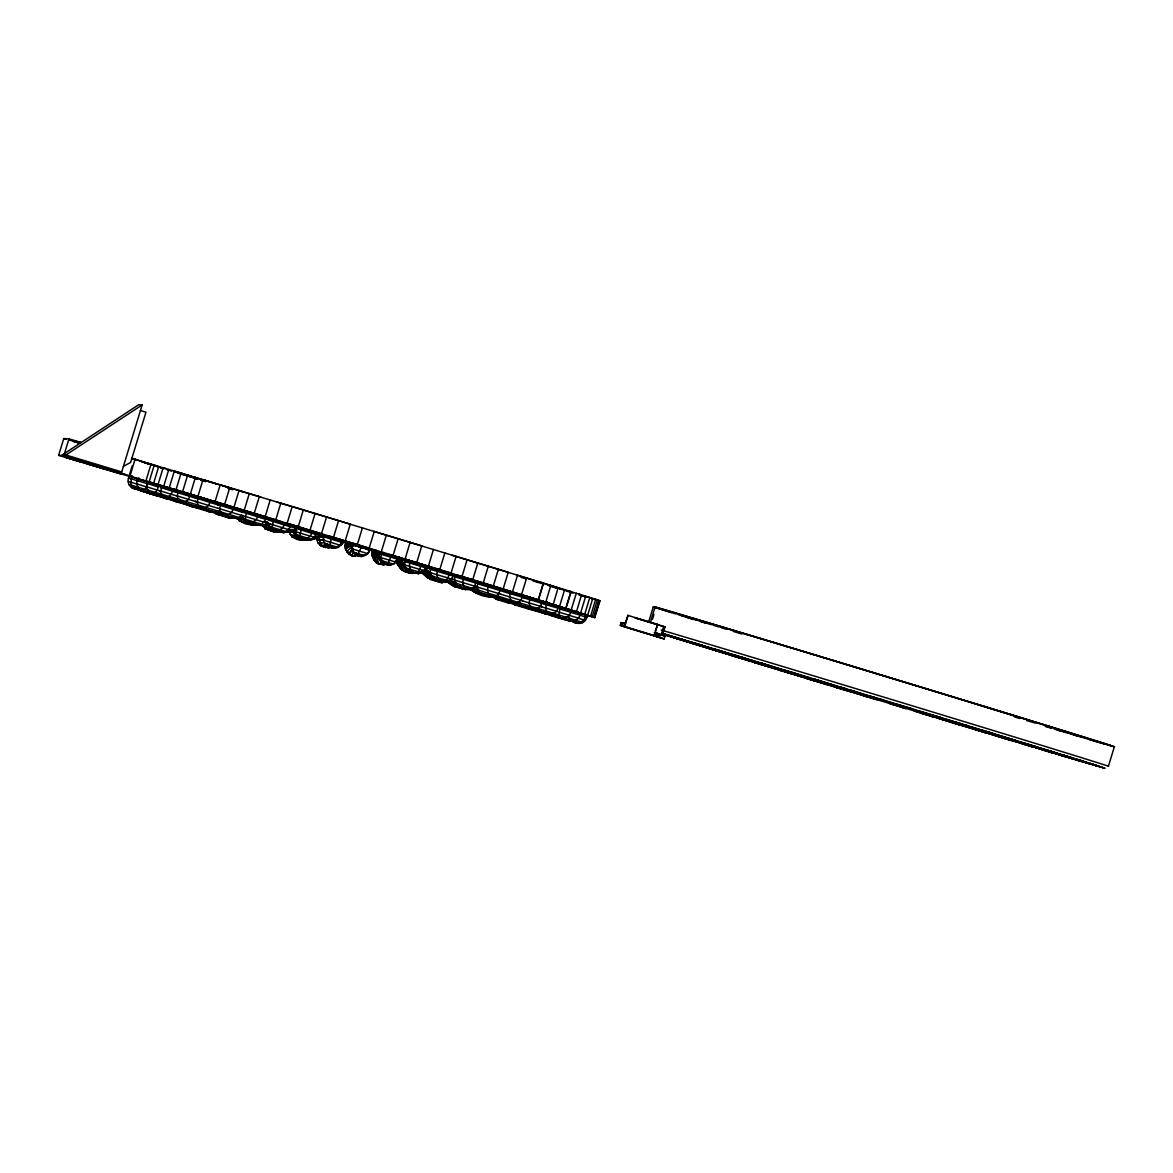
<?xml version="1.0" encoding="UTF-8"?>
<svg xmlns="http://www.w3.org/2000/svg" width="1173" height="1173" viewBox="0 0 1173 1173"><rect width="100%" height="100%" fill="white"/><g stroke="black" fill="none" stroke-linecap="round" stroke-linejoin="round"><path stroke-width="1.5" d="M361.753 556.413C351.739 556.72 346.416 539.067 361.152 547.85C383.16 549.726 349.173 566.236 361.152 547.85M344.158 541.589L338.161 547.424L334.95 548.29C328.44 547.454 320.522 543.26 324.1 535.211M396.489 562.307L378.615 556.926L378.674 553.583L398.321 559.418L396.489 562.307L390.594 565.181L381.929 562.571L379.759 560.064L377.222 552.454M316.93 536.428C315.933 541.383 319.349 546.471 324.422 546.867M560.078 607.394L558.876 614.931L560.342 617.878C565.298 619.945 570.943 615.546 571.031 610.371M302.267 528.187C293.543 544.228 314.217 541.252 323.279 535.196L308.631 540.313C301.872 539.023 291.916 535.988 295.919 526.662M400.755 558.524L404.993 561.603C403.409 568.289 410.477 573.744 416.518 573.201L418.849 573.788L415.682 572.82M426.004 566.911L430.506 569.374C428.702 577.189 436.928 581.178 443.394 581.837L446.004 582.116L433.365 578.245L424.083 570.313M372.867 550.694C369.862 555.767 376.357 566.647 381.636 563.509M585.532 613.626C586.661 620.062 579.242 624.872 573.553 622.32L573.318 621.001M355.786 552.791C355.067 562.087 339.07 547.615 346.871 542.058M576.09 622.834L574.418 622.364L574.433 619.857L581.134 622.042M587.145 615.605C587.16 620.942 580.738 625.517 576.002 622.32L579.154 623.45L575.752 622.189M580.224 613.274C580.21 619.021 573.494 623.215 568.626 619.843L568.773 615.239L578.67 618.186L577.527 617.878M558.187 606.368C558.099 612.189 551.589 616.529 546.618 612.951L545.636 608.01L547.248 601.661M541.926 601.324C541.794 607.057 535.606 611.676 530.592 607.995L529.111 602.893L530.079 598.083M356.049 552.85L355.478 556.075L351.9 555.694L353.41 552.527M522.513 595.341C522.322 600.884 516.619 605.928 511.575 602.13L509.625 596.896L510.534 592.072M500.299 588.523C498.481 603.67 480.783 594.403 473.496 588.582L479.493 592.365L495.446 597.292L489.889 595.473L488.261 593.127L487.528 590.107L488.364 585.268M341.079 540.357C343.718 554.316 308.558 540.665 334.95 548.29M369.964 549.125C368.278 558.627 359.129 553.993 353.102 551.955M312.473 531.677L310.346 536.134L307.693 538.128L301.314 538.671L298.441 537.161L302.531 538.466M421.869 572.835L405.99 568.055L398.248 558.803L408.101 570.533C414.26 574.008 424.919 575.752 426.635 566.383M284.658 523.261C283.939 528.363 278.118 532.014 273.236 530.137L272.224 526.091L273.778 519.566M258.104 515.24C257.4 520.211 251.828 524.17 246.96 522.19L245.304 517.953L246.711 511.399M475.651 580.972C476.062 594.168 458.335 589.33 463.965 577.79M134.602 488.613L152.651 494.405L158.018 495.079M158.502 494.801L151.317 493.892L155.115 493.789M233.266 507.748C231.521 520.607 214.292 514.522 221.565 503.818M210.553 500.915L208.603 505.416L203.97 508.657C197.533 509.742 196.023 501.238 198.75 496.956M448.995 572.82C448.687 586.485 433.453 581.617 437.764 569.785M190.363 494.859L188.486 499.39L184.308 502.762C178.003 503.774 175.73 495.358 178.677 490.944M351.885 555.665L352.325 554.052M173.047 489.684L171.243 494.244L167.578 497.763L162.768 496.472L167.578 497.763M420.784 564.198C420.608 578.025 406.386 573.23 410.198 561.383M154.059 493.76L149.645 492.601L154.059 493.76L157.182 490.065L158.898 485.475M391.503 555.284L387.559 564.814L381.929 562.571L380.932 559.404M81.67 462.206L58.65 455.329L63.738 438.57L68.943 438.834L81.098 442.602L69.647 440.286M58.65 455.329L63.855 455.593L68.943 438.834M121.713 471.942L142.153 404.949L138.634 404.773L62.448 454.801L118.356 471.781L121.801 471.957L65.879 454.977L62.448 454.801M129.675 474.185L132.226 465.813M137.153 478.291L129.177 475.857L130.012 475.901L135.1 459.156L134.265 459.112M145.907 480.959L151.009 464.2L165.716 468.555M234.307 508.598L141.215 479.933A239.189 0.836 16.9 0 1 142.578 479.992L149.132 481.898L154.22 465.138M153.648 483.217L158.736 466.473M149.132 481.898L158.047 484.508L163.135 467.763L183.399 473.804M163.721 486.194L168.809 469.449M158.047 484.508L169.235 487.836L174.322 471.077L189.967 475.769M175.994 489.845L181.082 473.1M169.235 487.836L182.563 491.81L187.651 475.05L243.5 492M190.334 494.141L195.422 477.382M182.563 491.81L197.914 496.399L203.002 479.654L228.97 487.631M215.099 501.56L220.187 484.816M224.644 504.434L229.732 487.675M233.955 507.235L239.043 490.475L260.817 497.059M244.219 510.328L249.306 493.569M259.321 496.59L254.233 513.349L369.172 548.158L374.26 531.398M273.705 519.331L265.171 516.677L270.215 499.889M275.758 519.844L280.846 503.085M287.136 523.29L292.224 506.531M298.25 526.648L303.338 509.888L350.712 524.258M310.009 530.211L315.112 513.451M321.49 533.686L326.578 516.926M333.499 537.322L338.586 520.577M345.214 540.885L350.316 524.126M357.34 544.565L362.428 527.806M381.284 551.838L386.372 535.079M393.087 555.43L398.175 538.671M405.052 559.066L410.139 542.322M428.38 566.178L433.467 549.419M444.86 552.894L439.772 569.653L403.952 558.832L485.666 583.714M451.033 573.084L456.121 556.339M462.03 576.442L467.118 559.697M472.748 579.726L477.836 562.981M493.305 586.016L498.393 569.272M503.144 589.037L508.232 572.277L487.015 565.797M512.454 591.896L517.542 575.137M521.545 594.682L526.648 577.937M599.066 600.503L599.96 600.855L594.843 617.599L538.26 599.828L543.348 583.069L470.388 560.855M538.436 599.872L543.524 583.128M545.768 602.145L550.855 585.386M553.231 604.447L558.157 587.644M559.536 606.397L564.624 589.652M571.794 610.283L565.738 608.391L570.928 591.603L541.34 582.468M565.972 608.391L571.06 591.647M571.192 610.019L576.28 593.274M576.515 611.676L581.5 594.902L568.568 590.884M580.606 612.966L585.694 596.207M584.755 614.271L589.77 597.497L578.993 594.139M587.658 615.195L592.746 598.45M590.591 616.133L595.635 599.359L587.145 596.705M592.277 616.69L597.38 599.931M593.978 617.247L599.051 600.488L595.679 599.374M531.692 598.846L523.231 596.324L594.066 617.409L595.591 612.394M597.629 605.693L599.154 600.664L599.946 600.855M594.432 617.438L599.52 600.679M654.519 632.76L665.076 636.118L664.226 638.918L621.191 625.693L620.282 625.326L621.133 622.54L625.488 623.772L623.904 623.376L624.784 623.743L623.933 626.529L627.291 627.643M620.708 625.502L621.133 622.54M620.282 625.326L621.881 625.722L622.731 622.936M625.018 623.655L628.039 615.4L624.652 626.573L623.054 626.177L623.933 626.529M648.816 621.514L653.258 606.866L655.971 607.687A241.755 0.85 16.9 0 0 676.029 613.978M650.634 621.617L655.091 606.954A244.673 0.85 16.9 0 1 939.353 692.7A244.673 0.85 16.9 0 1 1108.03 745.016M652.408 619.403L653.933 614.388M655.267 631.03L657.686 624.417L654.285 635.59L652.906 635.253L664.226 638.918M655.12 636.045L655.971 633.244M655.692 636.089L656.543 633.303L657.921 633.64L657.071 636.44L655.692 636.089L659.358 637.364L660.208 634.564L656.543 633.303M656.469 636.411L657.305 633.611M657.892 636.88L658.742 634.08M634.725 617.76L663.639 626.514L661.088 634.901L654.285 632.834M663.639 626.514L665.003 626.954L662.452 635.326L665.076 636.118M1114.35 746.746L1108.412 766.292A244.673 0.85 16.9 0 0 925.6 709.856A244.673 0.85 16.9 0 0 661.205 630.033M331.739 537.117L329.452 546.735L331.636 547.923M135.335 486.546L134.558 488.804C129.221 487.807 126.244 481.062 129.265 476.473M576.104 622.335L557.776 617.321L552.952 614.887M138.81 477.763C134.734 482.03 137.094 490.035 142.93 491.135L145.232 489.332L147.124 485.431M381.738 552.718C378.908 558.495 384.245 565.738 390.594 565.137M347.12 542.073L345.815 548.509L346.973 551.647L349.187 554.169L352.325 550.064M352.882 543.935L352.193 548.832L353.352 551.97M161.654 485.871L160.642 492.557L163.721 496.78M148.018 481.824C145.701 485.373 146.64 492.513 151.552 493.027L180.158 502.279L185.539 502.806M131.684 477.088L130.804 483.804L132.476 486.824L134.69 488.217L131.552 487.425L154.088 493.994L136.361 488.73M131.097 486.077L134.367 488.833L136.009 489.361L136.83 488.364L138.15 489.669M352.149 555.709L348.938 554.155L352.384 548.187M137.52 488.95L133.898 488.041L136.874 489.405L138.429 487.367L160.774 493.965M449.889 580.298C456.752 585.635 470.666 595.341 477.426 585.342M343.572 540.988L340.859 545.46L323.411 540.093M452.221 577.629L453.716 576.236L430.506 569.374M295.611 527.19L290.493 526.838L286.168 531.677L280.01 532.293L271.095 528.876L267.517 523.114L288.734 529.668L295.845 529.316M296.314 534.668L311.783 539.433L316.226 534.624L319.701 534.316M349.187 554.169L352.868 548.48M343.601 541.779L340.859 545.46L342.663 542.644L323.469 536.75M341.314 543.466L338.161 547.424L324.51 543.246L326.505 543.891M546.53 612.482L552.967 615.752L569.213 620.678L570.562 619.843M568.964 619.755L567.497 620.59L551.383 615.678L543.407 611.588M352.56 545.973L346.724 551.647L349.481 552.615M497.469 595.957L498.613 594.916M151.933 493.173L150.085 493.848L146.566 491.942M352.208 543.275L345.566 548.495L346.504 548.759M574.198 621.866L556.984 617.277L550.577 614.036M328.411 545.724L325.566 547.615L322.78 546.002M352.692 543.935L345.815 548.509L351.797 545.298M142.153 404.949L65.879 454.977M327.311 543.451L322.634 546.09L320.2 545.416L328.865 547.982L332.062 547.117M505.622 599.564L515.123 604.931L519.463 603.743M531.12 608.567L528.261 608.963L515.123 604.931L508.671 601.119L513.349 603.758L530.944 609.168M327.091 543.876L322.634 546.09L319.305 540.445L319.379 537.102L324.716 536.985M517.572 602.746L520.299 603.039L498.173 596.251L501.575 599.784L516.882 603.875L515.959 603.479M327.355 543.979L322.634 546.09L328.865 547.982M489.493 594.916L497.235 599.564L502.147 598.567M512.982 602.511L508.906 603.157L497.235 599.564L490.49 595.517M321.446 535.152L308.631 540.313L322.194 535.299M490.123 596.295C483.173 597.79 475.798 592.864 470.094 589.169L476.912 593.465L479.625 593.641L473.54 589.77M495.71 596.646L492.176 596.808L489.889 595.473M350.448 543.407L345.624 545.152L346.812 545.386M580.268 622.013L576.94 622.892L574.873 622.174M226.228 515.343C208.545 508.965 238.5 524.023 241.242 515.328L217.694 508.129M492.323 595.693L486.912 596.544L484.566 595.195L487.411 596.221M141.537 490.93L138.297 489.698L141.347 490.505M305.948 538.862C302.678 540.328 295.552 540.738 293.939 536.838M464.992 589.491L465.886 589.623L451.942 585.298L446.253 580.943L454.523 586.705L460.344 585.987M323.689 542.498L320.449 543.583L318.015 542.908L321.387 544.081M306.124 538.891L302.693 540.005L299.643 539.125M160.085 495.71L142.71 490.857M305.405 539.976L308.616 538.95M305.992 538.994L302.693 540.005L305.816 539.125M421.21 571.94L430.418 579.433L436.561 578.817M441.737 581.06L437.221 581.529L430.418 579.433L421.43 571.266M303.001 538.671L299.482 539.683L292.062 536.838L288.529 531.12L289.482 531.384M411.415 571.207C404.304 574.711 398.952 567.351 395.961 561.926M414.465 572.805L409.128 573.054L405.037 571.75L396.723 560.929M295.215 531.56L314.437 537.439L321.402 535.504M314.437 537.439L320.962 535.665M355.228 556.061L358.718 555.225M300.068 537.337L296.637 538.172L293.441 532.571L288.866 531.237M324.144 539.331L319.305 540.445L317.282 539.873M549.125 613.978L546.97 614.095M300.185 537.425L296.637 538.172L300.068 537.527M464.332 589.301L454.523 586.705L447.47 581.456M539.888 610.649L544.771 613.171L563.597 618.376L559.11 617.643M324.305 539.565L319.305 540.445L324.525 539.771M293.514 530.885L283.118 532.586L270.875 528.906L275.728 530.343M166.933 497.719L169.425 498.452L139.895 489.757L142.476 490.578M537.615 610.532L543.861 612.834L539.081 610.4M295.684 530.695L283.118 532.586L295.273 530.826M286.857 531.369L291.974 530.695M279.497 531.384L274.35 532.014L264.746 528.598L274.35 532.014L280.904 531.838M286.124 531.149L289.614 530.695M296.784 530.343L286.168 531.677L269.072 526.428M298.015 535.269C296.945 537.087 286.329 533.07 291.227 534.873M276.989 530.02L271.652 530.533L268.661 524.991L265.333 524.023L269.042 523.862M277.121 530.108L271.652 530.533L276.96 530.181M164.176 497.601L159.924 496.384M511.223 603.406L508.906 603.157L506.34 601.133M548.539 613.978L533.334 609.593L528.495 607.028M546.325 613.875L528.847 608.376L524.023 605.811M293.441 532.571L297.092 532.601M243.705 522.161L239.028 520.724L253.485 524.991L257.048 524.83C251.418 524.947 243.72 524.888 239.908 520.328M265.948 524.434L269.511 524.272M269.819 524.786C264.585 529.712 228.412 515.592 250.685 522.718M253.485 524.991L257.136 524.844M266.256 524.492L269.907 524.346M265.919 524.507L269.922 524.478M255.861 524.566L250.611 524.742L246.257 520.929L236.697 518.158L237.386 518.422M266.344 524.214L269.834 524.082M248.089 523.334L253.588 523.305M269.013 524.184L258.852 525.255L246.829 521.574M178.824 502.557L175.745 501.384L178.663 502.176M199.102 507.059L191.58 506.604L176.434 501.399L193.633 506.604L200.847 507.22M520.915 605.107L515.709 603.377M532.982 609.154L517.161 603.948L532.674 608.64M236.228 518.437L243.398 518.554L236.228 518.437L221.169 513.833L218.237 511.149L238.911 517.41L242.562 517.572M243.793 518.407L228.662 518.026L215.275 513.495L231.301 518.187L243.72 518.422M243.529 518.569L233.515 518.261L231.169 516.912M244.028 518.451L228.662 518.026L224.747 514.331M426.283 568.025L404.993 561.603M542.439 613.054L541.369 612.101L570.679 621.06L566.823 619.755M572.395 621.177L568.626 619.843M233.442 517.014L226.374 516.677L233.515 516.912M197.636 508.364L193.75 506.164M203.97 508.657C184.586 502.425 215.715 514.375 221.052 512.572M514.375 603.421L511.575 602.13M226.374 516.677L233.618 516.985M267.649 522.41L264.204 522.249L241.345 515.211L242.415 515.607M140.379 410.521L145.965 412.222L130.614 462.47L123.414 466.355M131.581 458.98L132.417 459.024M351.944 548.817L367.545 553.568M355.566 554.477L358.527 556.031M586.383 615.063L565.547 608.802L567.233 609.271M876.964 698.126L992.138 733.242A241.755 0.85 16.9 0 1 1104.775 768.227L810.264 679.592M197.768 508.07C179.953 502.44 220.48 516.677 221.36 512.645M220.92 512.542L211.243 512.029L194.366 506.311M221.814 512.63L211.243 512.029L221.976 512.66M484.42 593.875L481.78 593.699L472.558 587.893M208.867 511.941L206.859 510.68L212.298 511.032L206.859 510.68L205.466 508.408M206.859 510.68L212.24 511.105M202.328 507.484L191.58 506.604L189.879 505.446L193.428 505.783M200.744 507.249L195.319 506.795L179.19 501.34M242.972 522.278L239.497 520.783L237.664 518.378M193.633 506.604L200.759 507.205M197.137 506.091L200.759 506.413M196.961 506.12L200.51 506.457M270.787 530.343L264.995 528.583L262.517 524.58M186.199 503.026L177.094 502.117L161.112 496.648M197.035 506.149L200.612 506.501M182.973 501.883L175.745 501.062L182.929 501.853L175.745 501.062L177.094 502.117L186.008 502.733L178.809 502.015L150.833 493.422M298.118 538.686L292.004 536.911L297.253 538.51M410.946 572.043L414.157 572.38M376.328 561.251C377.31 564.741 391.782 565.855 378.791 563.802L374.686 550.108L375.844 562.263C376.914 564.726 390.492 565.254 385.55 563.553M174.762 499.566L165.657 498.554L147.094 492.469L148.267 492.821M384.876 564.096L388.16 564.462M168.003 498.672L173.399 499.273M170.026 498.232L164.675 497.601L165.657 498.554L170.613 498.745L149.792 493.217M166.434 497.044L157.461 495.974L141.215 491.047L140.584 489.581M166.17 496.897L158.37 495.211M162.05 496.091L157.461 495.974L134.924 488.481M502.528 591.265L477.367 583.714M579.902 615.033L570.621 612.394M542.63 603.523L524.478 598.142M478.276 583.919L479.464 584.11L454.772 576.793L454.596 580.107L457.309 585.562L471.722 589.99L465.901 588.113M523.422 597.687L524.624 597.907L503.07 591.573M570.664 612.174L559.55 608.963M133.033 487.983L134.294 488.276M424.509 570.84L404.905 564.931L398.996 558.964M557.791 608.23L558.993 608.464L542.894 603.816M522.674 600.84L501.032 594.315M138.663 489.757L140.628 490.211M354.862 545.518L355.8 545.738M375.961 550.328L376.9 550.533M270.347 530.255L266.154 528.349M882.932 700.09L883.782 700.237L878.474 698.609M864.046 695.809L863.196 695.662L868.504 697.29M184.308 502.762L179.205 501.37M584.74 616.617L580.254 615.326M511.736 603.552L495.153 598.303L493.716 596.031M594.066 617.409L594.843 617.599M146.361 462.939L144.763 462.543L149 464.009M176.009 471.957L174.616 471.605L175.393 471.927M177.416 472.455L191.566 476.502M563.832 589.916L563.788 589.784M595.576 599.623L597.174 600.019L592.937 598.553M599.154 600.664L591.515 598.479M136.552 488.892L136.009 489.361M163.399 497.411L160.994 496.78M500.856 594.168L477.132 586.999L479.493 592.365M134.206 488.305L133.018 487.997M347.179 543.187L348.762 543.598M382.999 552.468L384.583 552.879M585.679 617.013L586.896 617.321L584.462 616.661M245.186 521.061L242.444 518.451L261.74 524.287L265.904 519.404L241.594 511.824L242.576 512.293M569.125 615.224L558.934 612.145M137.681 487.176L139.323 487.66M476.59 586.764L477.792 587.072L454.596 580.107L451.444 578.26M852.082 692.173L842.185 689.299M894.896 703.727L904.779 706.601M161.185 494.082L160.349 493.862L179.073 499.434M145.892 481.121L147.739 481.619M164.528 486.795L166.214 487.25L87.301 463.907M176.361 495.636L196.697 501.912M584.022 614.432L585.855 614.931M556.237 611.236L557.41 611.529L540.753 606.544M410.785 573.098L412.441 573.465L408.263 572.087L397.398 560.621M1104.775 768.227L1094.042 765.001M198.017 505.035L196.155 504.537L218.105 511.149L215.641 512.249L199.454 507.293L198.486 505.783M697.011 619.74L686.982 616.881L692.832 618.845M1064.996 731.893L1073.559 734.342L1065.025 731.571M179.22 499.405L176.83 498.76L198.002 505.108M391.371 563.597L393.879 564.33L379.759 560.064L377.545 551.193M539.932 606.206L541.677 606.661L522.381 600.869M331.871 538.524L334.76 539.331M397.002 556.72L399.89 557.527M149.044 463.687L143.575 462.089A239.351 0.836 16.9 0 0 142.886 462.059M559.726 588.787L561.427 589.271M564.169 590.107L565.929 590.591M211.081 500.548L172.328 489.214L196.873 497.044M133.766 486.091L129.089 484.801L130.98 485.475M131.919 485.534L138.429 487.367M544.653 613.846L547.938 614.359L547.073 613.978M324.276 536.222L327.81 537.219L284.628 524.008M667.745 635.781L662.686 634.212L702.216 646.25M133.223 485.901L131.464 485.402M839.164 688.243L834.487 686.938L840.586 688.815M907.814 707.656L912.491 708.976L906.392 707.099M468.54 588.67L466.942 588.201M152.505 482.983L149.059 482L185.613 492.909M167.431 487.587L170.569 488.496M713.8 648.83L717.187 649.842M561.193 607.555L564.33 608.464M579.257 613.068L582.702 614.066L546.149 603.142M309.261 531.633L314.056 533.026M417.705 563.025L422.5 564.418M128.385 481.56L130.496 482.22M827.2 684.592L813.226 680.472M919.779 711.307L933.752 715.427M1037.826 747.304L1024.703 743.374M147.681 463.247L156.903 465.96M179.528 472.939L187.827 475.402M559.609 588.787L562.41 589.608M590.972 598.347L594.256 599.315M307.267 530.958L248.529 513.129M424.494 565.093L429.919 566.676M154.601 483.599L159.587 485.05M172.49 489.053L177.064 490.387M814.59 680.751L806.467 678.39L810.162 679.534M932.388 715.149L940.511 717.509L936.816 716.366M554.697 605.664L559.272 607.013M572.175 611.001L577.16 612.467M694.328 618.919L716.732 625.546M1045.466 726.16L1051.213 727.876M1053.691 728.58L1066.213 732.304M188.985 475.71L195.392 477.616M547.908 585.327L556.794 587.966M582.101 595.723L585.034 596.588M578.802 594.784L587.717 597.409M662.95 633.64L818.211 680.325M736.38 655.619L735.574 655.384L753.887 661.044M280.112 522.747L293.924 526.882M437.837 569.169L451.649 573.304M803.49 677.364L785.309 671.953M943.488 718.536L961.669 723.946M541.574 601.72L559.433 606.852L465.3 577.6M578.054 618.142L585.342 620.429L583.069 619.755M269.658 528.085L262.517 526.017L264.599 526.765M272.444 530.826L277.429 532.307M192.797 476.825L204.879 480.431M537.219 582.16L541.882 583.538M566.53 591.119L573.157 593.113M162.446 485.901L196.155 496.047L188.897 493.892M780.397 670.311L760.456 664.358M966.581 725.588L993.003 733.55L990.833 732.861M791.511 673.698L779.459 670.15L782.376 671.059M955.467 722.201L967.52 725.75L964.602 724.841M274.585 520.973L246.081 512.337M457.177 575.078L472.44 579.667M532.131 598.919L541.457 601.676M131.053 482.264L138.106 484.361M160.334 496.604L158.619 495.314M714.342 624.828L747.597 634.784M1014.674 716.967L1019.821 718.492M1026.668 720.545L1035.246 723.111M63.738 438.57L66.304 439.332M202.401 479.684L216.169 483.804M525.944 578.802L520.959 577.307M532.997 580.928L537.894 582.38M551.97 586.779L556.911 588.26M131.215 475.666L132.476 476.033M692.246 643.361L690.516 642.863L699.049 645.473M172.534 488.877L180.451 491.238M759.664 663.962L731.923 655.619M987.314 731.937L1016.624 740.779L997.549 735.09M193.97 495.27L184.718 492.513L208.53 499.742L200.07 497.205M769.151 666.865L753.975 662.349L757.421 663.434M989.557 732.48L992.138 733.242M1008.106 739.386L1066.77 756.688L816.98 679.929M1090.817 764.122L1098.251 766.145L1095.494 765.5M239.688 510.372L256.227 515.358M475.52 580.694L492.074 585.679M531.97 598.875L477.411 582.512M562.527 608.215L497.807 588.831M217.811 512.264L223.017 513.818M222.137 485.402L240.758 491.003M241.785 491.458L259.438 496.78M73.093 441.327L78.283 442.881M680.237 638.786L682.891 639.593M737.289 655.883L738.462 656.235M788.637 671.367L785.558 670.457L796.746 673.962M815.367 679.46L812.816 678.712L820.118 681.029M980.701 729.782L988.091 732.025M677.334 638.742L662.892 634.314M730.823 655.091L709.152 648.596L711.102 649.212M1032.958 745.911L1007.035 737.993M739.943 657.906L712.348 649.593M749.43 660.824L730.354 655.12L731.072 655.34M958.341 724.533L961.42 725.442L950.233 721.938M1066.741 757.113L1059.351 754.869M197.914 496.399L224.087 504.449M214.923 501.545L254.336 513.539M984.968 732.568L987.329 733.257L972.916 728.785M104.265 468.98L64.559 457.045L69.104 457.265L107.799 469.156M221.448 504.786L239.087 510.108M492.675 585.943L510.314 591.28M223.339 505.27L159.968 485.769M508.422 590.781L537.117 599.52L526.985 596.397M522.366 596.163L532.85 599.3L504.053 590.576M499.551 598.523L496.414 596.705L514.243 602.966M786.145 646.367L833.739 660.766M745.661 634.182L787.508 646.792M257.943 496.326L303.338 509.888M276.843 502.029L421.796 545.87L416.708 562.615L328.631 535.988M636.47 618.318L665.003 626.954M739.84 656.645L764.356 664.197M875.293 697.642L869.823 696.102M670.472 635.913L665.194 634.329L704.929 646.382M763.315 663.727L759.649 662.642L774.063 667.114M845.762 688.668L841.041 687.261L844.853 688.522M1046.404 749.958L1056.462 753.037L1041.287 748.491M677.437 638.596L688.478 641.939M1027.005 743.99L1035.876 746.688M1058.501 753.96L1069.541 757.303M1044.762 749.65L1084.292 761.688L1077.65 759.649M715.809 650.458L676.792 638.611M1031.17 745.442L1048.207 750.632M1055.011 752.743L1072.019 757.861L1064.424 755.529M700.574 645.942L714.02 649.989M1089.189 763.3L1093.119 764.473L1087.386 762.699M871.686 698.272L877.155 699.797M920.702 713.008L1011.405 740.515L993.091 734.855M1007.138 739.254L982.622 731.703M1093.866 765.045L1097.4 766.101L1096.447 765.793M930.262 716.029L934.163 717.202L926.846 714.87M232.591 506.853L265.171 516.677M289.936 524.272L313.103 531.252L308.22 529.697M526.97 596.5L565.738 608.391M460.007 577.277L505.24 591.016M499.17 589.198L418.658 564.799L423.541 566.354M517.718 602.262L538.994 608.816L537.073 608.157M537.674 608.406L554.712 613.699L552.806 613.054M553.685 613.362L567.072 617.555L565.753 617.115M559.961 617.13L543.803 612.218M883.137 675.765L933.107 690.956M833.05 660.56L883.181 675.765M373.923 531.428L414.685 543.817M73.606 440.491L80.585 442.602M131.596 458.379L151.009 464.2M141.889 461.883L149.206 464.112M73.576 441.356L78.679 442.91M627.555 615.282L657.686 624.417M684.46 640.062L686.058 640.546M703.257 645.693L694.519 643.053L719.166 650.634M718.638 650.282L744.181 658.112M764.796 664.167L785.499 670.56M790.045 671.792L808.886 677.627M876.392 698.096L680.193 639.212L870.586 697.803M661.513 633.288L684.827 640.502M1062.151 755.397L1074.233 759.078M1076.052 759.151L1099.731 766.702M662.422 633.728L682.921 639.974M1062.841 755.045L1094.248 765.001M662.657 634.065L685.281 640.927M1061.697 754.972L1094.908 765.104M1083.867 762.127L1091.403 764.385L1056.814 753.872M927.169 715.09L914.148 711.014M1074.908 759.503L1081.785 761.57L1042.049 749.518M982.182 731.732L961.464 725.339M655.135 632.79L657.921 633.64M956.933 724.108L938.092 718.272M68.518 457.235L124.338 474.2L120.995 474.039L65.072 457.059M389.143 554.36L408.82 560.357M621.881 625.722L657.071 636.44M630.37 628.669L660.238 637.687M383.366 554.081L422.793 566.016M322.942 535.694L433.511 569.404M315.053 533.436L362.589 547.894M565.225 616.954L575.987 620.37L574.594 619.916M574.961 621.895L552.967 615.752L547.571 612.497M574.433 621.822L556.706 616.558L556.984 617.277L557.615 616.807L554.389 615.224M932.344 690.736L1019 717.246M655.091 606.954L657.774 607.775A241.755 0.85 16.9 0 1 943.488 693.976A241.755 0.85 16.9 0 1 1102.781 743.462M413.908 543.598L488.32 566.178L483.232 582.922L538.26 599.828M452.221 555.298L471.693 561.237M131.625 458.086L142.241 461.546M821.408 681.293L832.83 684.885M848.929 689.636L857.815 692.451M674.93 637.174L680.472 638.904M687.627 641.03L711.659 648.39M1035.319 747.509L1044.967 750.471M1052.122 752.597L1072.049 758.726M1091.887 764.18L1093.456 764.664M662.525 633.655L690.164 642.027M1022.167 743.741L1033.178 747.069L1020.51 743.154M1042.196 749.752L1052.46 752.846L1027.812 745.266M811.643 679.988L671.455 636.998M130.012 475.901L97.271 465.886M175.833 492.279L160.32 487.411M160.598 491.106L146.229 486.678L147.241 487.03M176.038 495.71L159.323 490.563L160.349 490.93M978.003 704.68L1049.117 726.556M200.598 480.08L205.539 481.604M227.855 488.305L232.621 489.771M1094.262 765.119L1096.168 765.485M1002.798 737.788L1029.058 745.72M734.767 655.296L713.785 648.83M198.911 496.751L227.709 505.49M85.981 462.426L63.855 455.593M227.357 506.604L266.462 518.451M138.106 480.725L136.889 480.373L147.71 483.921M196.536 498.496L176.624 492.308M218.501 505.094L195.422 497.865L196.419 498.32M216.932 507.982L195.099 501.282L196.771 501.853M180.407 501.589L197.445 506.795L193.53 505.622M713.111 625.194L719.108 627.027M721.468 627.775L726.498 629.329M733.066 631.338L741.805 634.036M516.663 575.049L542.483 583.025M189.22 476.575L197.343 479.083M201.008 480.021L205.7 481.473M177.328 472.91L185.979 475.564M541.882 600.987L550.753 603.728M226.521 505.035L243.881 510.343M245.186 510.651L255.406 513.818M476.355 582.233L486.575 585.4M209.146 500.9L218.427 503.76M220.187 504.243L207.665 500.387M181.009 492.323L189.879 495.065M196.668 497.044L207.489 500.328M242.884 512.454L217.416 504.537L218.955 505.182M539.976 582.263L558.612 588.069M193.017 477.499L197.944 479.053M160.437 467.66L163.927 468.745M166.419 469.493L171.639 471.121M538.832 600.18L545.709 602.306M554.844 605.004L562.351 607.335M251.711 512.616L261.388 515.621M470.373 580.43L480.05 583.436M458.056 576.72L466.59 579.374M169.411 488.716L176.918 491.047M186.052 493.745L192.915 495.871M463.599 586.999L468.496 588.523L465.608 589.491L460.96 588.303M488.203 596.485L490.197 596.998L474.566 592.116L470.065 589.139M1046.683 725.823L1067.723 732.392M694.519 619.373L711.439 624.681M548.92 585.048L566.544 590.635M1036.844 746.981L1037.856 747.304M548.817 603.274L578.993 612.555M272.092 518.774L280.039 521.252M451.722 574.799L459.669 577.277M182.944 492.777L152.769 483.496M290.493 526.838L268.162 520.02M184.733 474.933L190.393 476.707M153.531 465.49L162.944 468.408M286.256 523.055L293.001 525.167M438.761 570.884L445.505 572.996M293.499 525.24L299.628 527.176M432.133 568.89L438.262 570.811M581.779 622.35L582.644 622.614L580.767 621.925M570.65 621.089L567.615 620.033M556.779 605.781L583.846 614.124L580.87 613.156M174.968 490.285L147.901 481.942L150.877 482.895M146.537 486.927L136.464 483.819L137.476 484.156M181.067 473.716L183.516 474.508M178.296 472.88L183.325 474.479M146.302 463.188L154.792 465.857M316.226 534.624L295.288 528.217M315.698 531.956L319.95 533.319M411.811 562.732L416.063 564.096M560.87 588.831L562.336 589.315M562.659 607.643L565.386 608.523M166.375 487.528L169.088 488.408M510.563 603.201L508.202 602.409M463.57 589.066L461.209 588.26M437.089 581.06L434.245 580.063M330.815 536.545L333.777 537.513M397.97 558.539L400.946 559.506M579.667 621.631L580.914 622.042M902.125 707.378L905.937 708.639L889.163 703.448M179.616 473.247L177.797 472.616M625.458 624.036L621.558 622.716M338.44 538.862L340.771 539.639M390.99 556.427L393.322 557.204M689.768 617.731L695.516 619.667M497.895 596.104C495.549 595.239 479.009 591.016 474.742 588.172M131.963 479.185L128.517 478.041L129.573 478.423M138.326 481.106L130.921 478.657L132.476 479.244M158.472 487.088L147.124 483.467M474.141 588.802C470.916 587.629 453.966 583.787 449.464 579.139M584.946 614.476L586.324 614.96M566.383 608.846L567.659 609.286M164.103 486.766L165.364 487.206M145.437 481.091L146.816 481.575M562.439 618.01L530.592 607.995M577.673 622.892L574.242 621.646M527.953 608.318L530.856 609.286L527.073 608.171M573.274 621.602L574.081 621.895M576.456 622.438L577.659 622.878M570.166 620.326L572.057 621.03M556.559 616.118L557.512 617.071M407.016 571.867L410.022 572.879L402.163 570.239L396.019 561.735M575.664 622.394L576.808 622.834M353.791 543.51L354.818 543.891M376.944 552.16L377.97 552.542M550.328 614.139L551.251 614.52L546.618 612.951M460.578 588.025L459.479 587.028M375.903 560.547L373.659 559.756L373.073 550.973M406.547 571.676L405.55 570.723M559.257 617.233L554.477 614.843L559.36 617.233M547.556 612.907L552.424 615.341L547.439 613.171L550.709 614.843M549.184 613.714L552.424 615.341L549.213 613.714M551.031 613.758L559.125 617.819M527.249 606.778L532.073 609.344L527.337 606.866L532.073 609.344L530.269 609.447L523.935 606.03M433.849 579.902C456.18 586.529 429.45 581.324 422.339 572.952M277.268 530.826L280.01 532.293M524.14 605.855L530.269 609.447L561.075 618.244L556.735 616.793M517.264 604.931L512.572 602.336M440.007 580.21L445.799 581.969L452.03 579.183L430.388 572.703L426.18 569.799M253.353 523.598L255.919 525.02M497.66 596.397L500.798 598.127M497.748 596.412L500.842 598.142M499.669 599.652L493.554 596.075M495.402 596.192L501.575 599.784M211.125 510.885L213.193 512.161M472.015 588.978L479.625 593.641L473.408 589.77M448.541 580.884L457.441 586.955L448.614 580.62M457.441 586.955C449.846 577.497 433.482 580.459 424.509 570.195M424.567 568.626L430.388 572.703L424.831 568.7M449.362 579.594L459.831 586.969M450.095 580.386L457.309 585.562M429.245 573.553L424.861 570.401L436.077 579.711M178.721 501.208L181.947 502.176L164.337 496.809L165.774 497.88M422.397 570.796L433.526 579.726L422.603 570.327M422.808 570.884L433.526 579.726M425.183 571.192L433.365 578.245L424.201 570.181M422.984 573.113L427.676 577.966L421.312 571.823M398.365 559.301L402.28 562.864M398.673 558.627L404.905 564.931L398.688 558.524L408.101 570.533L399.099 559.506M174.63 500.27L175.627 501.355M396.899 559.492L408.263 572.087L396.753 558.451M215.627 512.88L220.905 515.079L218.266 514.918L214.894 512.014M395.492 560.65L402.163 570.239L396.401 561.412M374.686 550.108L382.105 564.154L377.222 551.853M376.357 551.838L382.105 564.154M398.937 564.638L400.037 567.761M242.87 517.132L243.324 518.657M377.281 552.028L378.615 556.926L377.706 552.424M373.322 550.841L375.844 562.263L374.07 551.53M371.9 549.14L372.34 551.896M371.841 549.536L372.515 556.618L372.31 550.166M1105.465 744.269A244.673 0.85 16.9 0 1 1089.614 739.62M1081.227 737.128A244.673 0.85 16.9 0 1 1073.779 734.899M1067.269 732.964A244.673 0.85 16.9 0 1 1058.501 730.339M1051.067 728.11A244.673 0.85 16.9 0 1 1045.275 726.38M706.337 623.362A244.673 0.85 16.9 0 1 700.604 621.602M693.302 619.344A244.673 0.85 16.9 0 1 681.704 615.752M671.411 612.555A244.673 0.85 16.9 0 1 653.258 606.866M1101.564 743.11A241.755 0.85 16.9 0 1 1080.993 737.04M1077.43 735.97A241.755 0.85 16.9 0 1 1069.893 733.726M1059.923 730.75A241.755 0.85 16.9 0 1 1054.571 729.151M693.815 619.491A241.755 0.85 16.9 0 1 685.619 616.954M682.554 616.001A241.755 0.85 16.9 0 1 678.243 614.667M269.541 524.727L258.852 525.255L269.511 524.8M267.737 522.366L264.204 522.249L267.752 522.44M170.041 498.261L164.675 497.601L170.07 498.276M147.651 490.079L148.472 490.343L147.651 490.079"/></g></svg>
